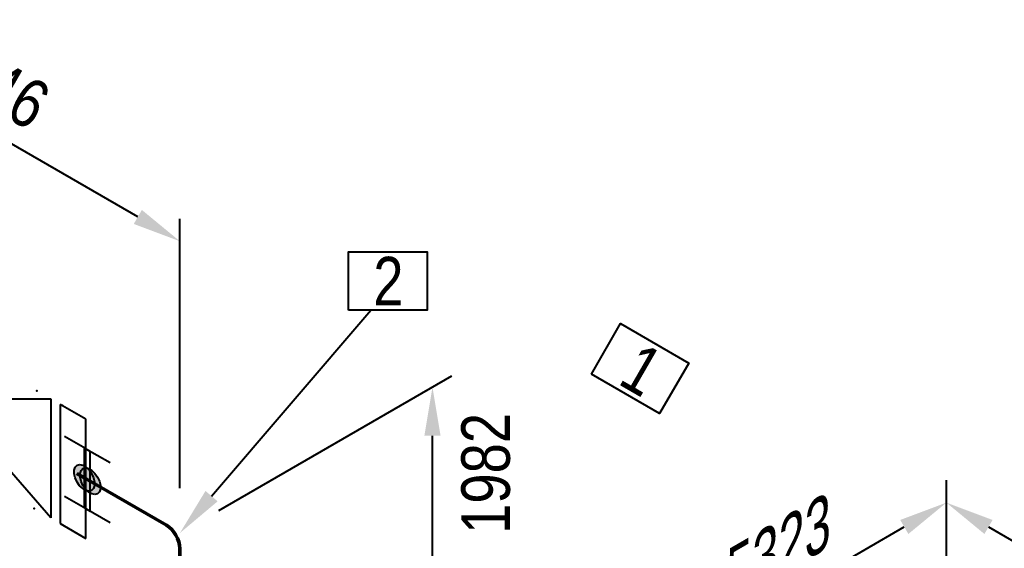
# Model space of a CAD drawing. Header units: millimetres. Extents: x 0 to 594, y 0 to 420.
# Drawn here: x 89.1 to 139.7, y 264.8 to 291.9 of the extents above; entities that cross this region are included whole.
import ezdxf
from ezdxf import colors
from ezdxf.entities.mleader import LeaderData, LeaderLine
from ezdxf.enums import TextEntityAlignment as Align
from ezdxf.math import Vec2, Vec3

# ---------------------------------------------------------------- set-up
doc = ezdxf.new("R2010")
doc.units = ezdxf.units.MM
doc.header["$LTSCALE"] = 0.25
for name, color, linetype in [('밸브', 4, 'Continuous'), ('용접', 1, 'Continuous'), ('주석', 7, 'Continuous'), ('치수', 1, 'Continuous')]:
    doc.layers.add(name, color=color, linetype=linetype)
doc.layers.add('파이프 작은 보어', color=30, linetype='Continuous', lineweight=50)
doc.styles.add('AdskIsoAnnotation', font='arial.ttf', dxfattribs={"width": 0.8, "height": 1})
doc.styles.add('AdskIsoMetric', font='arial.ttf', dxfattribs={"width": 0.8, "height": 2.5})
doc.styles.add('AdskIsoMetric-30', font='arial.ttf', dxfattribs={"width": 0.8, "height": 2.5})
doc.styles.add('AdskIsoMetric30', font='arial.ttf', dxfattribs={"width": 0.8, "oblique": 30, "height": 2.5})
doc.styles.get("Standard").update_dxf_attribs({"font": 'arial.ttf'})
doc.dimstyles.new('AdskIsoMetric', dxfattribs={"dimtxt": 2.5, "dimasz": 2.5, "dimexe": 1, "dimexo": 2, "dimgap": 0.8, "dimtad": 1, "dimdec": 0, "dimrnd": 1, "dimzin": 0, "dimdsep": 46, "dimtxsty": 'AdskIsoMetric', "dimcen": 0, "dimclrt": 7, "dimadec": 0, "dimazin": 0, "dimtfac": 1, "dimtdec": 0, "dimtmove": 1, "dimatfit": 3, "dimfxl": 0, "dimfrac": 2, "dimtolj": 1, "dimtzin": 0, "dimarcsym": 0})

# ---------------------------------------------------------------- blocks, each defined once
blk = doc.blocks.new('플랜지-1-IsoRight')
at = {"color": 0, "linetype": 'ByBlock', "lineweight": -2}
blk.add_wipeout([(0.0442, 0.1786), (-0.0442, 0.2296), (-0.0442, -0.1786), (0.0442, -0.2296)], dxfattribs=at)
at = {"color": 0, "linetype": 'ByBlock', "lineweight": -2, "extrusion": (0.707107, 0.408248, -0.57735)}
for p, q in [((0.0442, 0.1786), (-0.0442, 0.2296)), ((-0.0442, 0.2296), (-0.0442, -0.1786)), ((0.0442, -0.2296), (0.0442, 0.1786)), ((-0.0442, -0.1786), (0.0442, -0.2296))]:
    blk.add_line(p, q, dxfattribs=at)
at = {"color": 0, "linetype": 'ByBlock', "lineweight": -2}
blk.add_wipeout([(0.0442, 0.1786), (-0.0442, 0.2296), (-0.0442, -0.1786), (0.0442, -0.2296)], dxfattribs=at)
at = {"color": 0, "linetype": 'ByBlock', "lineweight": -2, "extrusion": (0.707107, 0.408248, -0.57735)}
for p, q in [((0.0442, 0.1786), (-0.0442, 0.2296)), ((-0.0442, 0.2296), (-0.0442, -0.1786)), ((0.0442, -0.2296), (0.0442, 0.1786)), ((-0.0442, -0.1786), (0.0442, -0.2296))]:
    blk.add_line(p, q, dxfattribs=at)
blk = doc.blocks.new('개스킷-1-IsoRight')
at = {"color": 0, "linetype": 'ByBlock', "lineweight": -2, "extrusion": (1, 0, 0)}
for p in [(-0.0442, 0.2296), (0.0442, 0.1786), (-0.0529, -0.1736), (0.0442, -0.2296)]:
    blk.add_point(p, dxfattribs=at)
blk = doc.blocks.new('볼 밸브-1-IsoRight')
at = {"color": 0, "linetype": 'ByBlock', "lineweight": -2, "extrusion": (0.707107, 0.408248, -0.57735)}
for p, q in [((-0.1006, 0.1164), (-0.3536, 0.4082)), ((-0.3536, 0.4082), (-0.3536, 0)), ((0.1006, 0.0001), (0.3536, 0)), ((-0.3536, 0), (-0.1006, -0.0001)), ((0.3536, 0), (0.3536, -0.4082)), ((0.1125, -0.065), (0.1125, -0.065)), ((0.3536, -0.4082), (0.1007, -0.1162))]:
    blk.add_line(p, q, dxfattribs=at)
at = {"linetype": 'ByBlock', "extrusion": (-1.92296e-16, -1.11022e-16, -1)}
for start_param, end_param in [(-0.785398, 2.356194), (2.356194, 5.497787)]:
    blk.add_ellipse((0, 0), major_axis=(-0.0796, 0.1378), ratio=0.57735, start_param=start_param, end_param=end_param, dxfattribs=at)
blk = doc.blocks.new('*D67')
at = {"layer": 'Defpoints', "color": 0}
for p in [(79.591, 290.789), (79.591, 278.851), (97.333, 265.546)]:
    blk.add_point(p, dxfattribs=at)
at = {"layer": '치수', "color": 0, "lineweight": -2}
for p, q in [((79.591, 281.16), (79.591, 291.944)), ((95.168, 281.796), (81.756, 289.539)), ((97.333, 267.855), (97.333, 281.701))]:
    blk.add_line(p, q, dxfattribs=at)
at = {"layer": '치수', "color": 0}
for points in [[(81.965, 289.9), (81.548, 289.178), (79.591, 290.789)], [(95.376, 282.157), (94.96, 281.435), (97.333, 280.546)]]:
    blk.add_solid(points, dxfattribs=at)
at = {"layer": '치수', "color": 7, "insert": (88.218, 288.427), "char_height": 2.5, "attachment_point": 5, "rotation": 330, "style": 'AdskIsoMetric-30'}
blk.add_mtext('\\A1;846', dxfattribs=at)
blk = doc.blocks.new('*D68')
at = {"layer": 'Defpoints', "color": 0}
for p in [(110.324, 273.046), (97.333, 265.546), (97.333, 253.504)]:
    blk.add_point(p, dxfattribs=at)
at = {"layer": '치수', "color": 0, "lineweight": -2}
for p, q in [((99.333, 266.701), (111.324, 273.623)), ((110.324, 263.504), (110.324, 270.546)), ((99.333, 254.659), (111.324, 261.581))]:
    blk.add_line(p, q, dxfattribs=at)
at = {"layer": '치수', "color": 0}
for points in [[(109.907, 270.546), (110.74, 270.546), (110.324, 273.046)], [(109.907, 263.504), (110.74, 263.504), (110.324, 261.004)]]:
    blk.add_solid(points, dxfattribs=at)
at = {"layer": '치수', "color": 7, "insert": (113.073, 268.612), "char_height": 2.5, "attachment_point": 5, "rotation": 90, "style": 'AdskIsoMetric-30'}
blk.add_mtext('\\A1;1982', dxfattribs=at)
blk = doc.blocks.new('*D77')
at = {"layer": 'Defpoints', "color": 0}
for p in [(151.45, 258.625), (136.755, 252.109), (151.45, 243.625)]:
    blk.add_point(p, dxfattribs=at)
at = {"layer": '치수', "color": 0, "lineweight": -2}
for p, q in [((136.755, 254.419), (136.755, 268.264)), ((138.92, 265.859), (149.285, 259.875)), ((151.45, 245.935), (151.45, 259.78))]:
    blk.add_line(p, q, dxfattribs=at)
at = {"layer": '치수', "color": 0}
for points in [[(139.129, 266.22), (138.712, 265.498), (136.755, 267.109)], [(149.493, 260.236), (149.077, 259.514), (151.45, 258.625)]]:
    blk.add_solid(points, dxfattribs=at)
at = {"layer": '치수', "color": 7, "insert": (144.103, 265.484), "char_height": 2.5, "attachment_point": 5, "rotation": 330, "style": 'AdskIsoMetric-30'}
blk.add_mtext('\\A1;1455', dxfattribs=at)
blk = doc.blocks.new('*D79')
at = {"layer": 'Defpoints', "color": 0}
for p in [(136.755, 267.109), (136.755, 252.109), (118.252, 241.426)]:
    blk.add_point(p, dxfattribs=at)
at = {"layer": '치수', "color": 0, "lineweight": -2}
for p, q in [((136.755, 254.419), (136.755, 268.264)), ((120.417, 257.676), (134.59, 265.859)), ((118.252, 243.736), (118.252, 257.581))]:
    blk.add_line(p, q, dxfattribs=at)
at = {"layer": '치수', "color": 0}
for points in [[(134.382, 266.22), (134.799, 265.498), (136.755, 267.109)], [(120.209, 258.037), (120.626, 257.315), (118.252, 256.426)]]:
    blk.add_solid(points, dxfattribs=at)
at = {"layer": '치수', "color": 7, "insert": (127.504, 264.385), "char_height": 2.5, "attachment_point": 5, "rotation": 30, "style": 'AdskIsoMetric30'}
blk.add_mtext('\\A1;5323', dxfattribs=at)
blk = doc.blocks.new('엘보우-3-Iso2DSkew0')
at = {"color": 0, "linetype": 'ByBlock', "lineweight": -2, "extrusion": (-0.707107, -0.408248, 0.57735)}
for p, q in [((-0.691, 0.399), (-5.303, 3.062)), ((0, -6.124), (0, -0.798))]:
    blk.add_line(p, q, dxfattribs=at)
at = {"linetype": 'ByBlock'}
blk.add_ellipse((-0.691, -0.399), major_axis=(-0.489, 0.846), ratio=0.57735, start_param=-2.356194, end_param=-0.785398, dxfattribs=at)
blk = doc.blocks.new('SocketWeld-1-IsoRight')
blk.add_hatch(color=256).paths.add_polyline_path([(0.0055, 0.0371), (0.0057, 0.0369), (0.006, 0.0367), (0.0062, 0.0365), (0.0064, 0.0363), (0.0066, 0.0361), (0.0068, 0.0359), (0.007, 0.0357), (0.0072, 0.0355), (0.0075, 0.0353), (0.0077, 0.0351), (0.0079, 0.0349), (0.0081, 0.0347), (0.0083, 0.0345), (0.0085, 0.0343), (0.0088, 0.0341), (0.009, 0.0339), (0.0092, 0.0337), (0.0094, 0.0334), (0.0096, 0.0332), (0.0098, 0.033), (0.01, 0.0328), (0.0103, 0.0326), (0.0105, 0.0324), (0.0107, 0.0322), (0.0109, 0.032), (0.0111, 0.0318), (0.0113, 0.0316), (0.0115, 0.0314), (0.0118, 0.0312), (0.012, 0.031), (0.0122, 0.0308), (0.0124, 0.0306), (0.0126, 0.0304), (0.0128, 0.0302), (0.013, 0.03), (0.0133, 0.0298), (0.0135, 0.0296), (0.0137, 0.0294), (0.0139, 0.0292), (0.0141, 0.0289), (0.0143, 0.0287), (0.0145, 0.0285), (0.0148, 0.0283), (0.015, 0.0281), (0.0152, 0.0279), (0.0154, 0.0277), (0.0156, 0.0275), (0.0158, 0.0273), (0.0161, 0.0271), (0.0161, 0.0271), (0.0162, 0.0268), (0.0164, 0.0266), (0.0166, 0.0263), (0.0168, 0.0261), (0.017, 0.0258), (0.0171, 0.0256), (0.0173, 0.0253), (0.0175, 0.025), (0.0177, 0.0248), (0.0179, 0.0245), (0.0181, 0.0243), (0.0182, 0.024), (0.0184, 0.0237), (0.0186, 0.0235), (0.0188, 0.0232), (0.019, 0.023), (0.0192, 0.0227), (0.0193, 0.0225), (0.0195, 0.0222), (0.0197, 0.0219), (0.0199, 0.0217), (0.0201, 0.0214), (0.0203, 0.0212), (0.0204, 0.0209), (0.0206, 0.0206), (0.0208, 0.0204), (0.021, 0.0201), (0.0212, 0.0199), (0.0213, 0.0196), (0.0215, 0.0193), (0.0217, 0.0191), (0.0219, 0.0188), (0.0221, 0.0186), (0.0223, 0.0183), (0.0224, 0.0181), (0.0226, 0.0178), (0.0228, 0.0175), (0.023, 0.0173), (0.0232, 0.017), (0.0234, 0.0168), (0.0235, 0.0165), (0.0237, 0.0162), (0.0239, 0.016), (0.0241, 0.0157), (0.0243, 0.0155), (0.0245, 0.0152), (0.0246, 0.015), (0.0248, 0.0147), (0.025, 0.0144), (0.025, 0.0144), (0.0251, 0.0141), (0.0253, 0.0139), (0.0254, 0.0136), (0.0255, 0.0133), (0.0257, 0.013), (0.0258, 0.0127), (0.0259, 0.0124), (0.0261, 0.0121), (0.0262, 0.0118), (0.0263, 0.0116), (0.0265, 0.0113), (0.0266, 0.011), (0.0267, 0.0107), (0.0269, 0.0104), (0.027, 0.0101), (0.0271, 0.0098), (0.0273, 0.0095), (0.0274, 0.0093), (0.0275, 0.009), (0.0277, 0.0087), (0.0278, 0.0084), (0.0279, 0.0081), (0.0281, 0.0078), (0.0282, 0.0075), (0.0283, 0.0072), (0.0284, 0.007), (0.0286, 0.0067), (0.0287, 0.0064), (0.0288, 0.0061), (0.029, 0.0058), (0.0291, 0.0055), (0.0292, 0.0052), (0.0294, 0.0049), (0.0295, 0.0047), (0.0296, 0.0044), (0.0298, 0.0041), (0.0299, 0.0038), (0.03, 0.0035), (0.0302, 0.0032), (0.0303, 0.0029), (0.0304, 0.0026), (0.0306, 0.0024), (0.0307, 0.0021), (0.0308, 0.0018), (0.031, 0.0015), (0.0311, 0.0012), (0.0312, 0.0009), (0.0314, 0.0006), (0.0315, 0.0003), (0.0315, 0.0003), (0.0316, 0.0001), (0.0316, -0.0002), (0.0317, -0.0005), (0.0318, -0.0008), (0.0319, -0.0011), (0.0319, -0.0014), (0.032, -0.0017), (0.0321, -0.002), (0.0321, -0.0022), (0.0322, -0.0025), (0.0323, -0.0028), (0.0323, -0.0031), (0.0324, -0.0034), (0.0325, -0.0037), (0.0325, -0.004), (0.0326, -0.0043), (0.0327, -0.0046), (0.0328, -0.0048), (0.0328, -0.0051), (0.0329, -0.0054), (0.033, -0.0057), (0.033, -0.006), (0.0331, -0.0063), (0.0332, -0.0066), (0.0332, -0.0069), (0.0333, -0.0071), (0.0334, -0.0074), (0.0335, -0.0077), (0.0335, -0.008), (0.0336, -0.0083), (0.0337, -0.0086), (0.0337, -0.0089), (0.0338, -0.0092), (0.0339, -0.0095), (0.0339, -0.0097), (0.034, -0.01), (0.0341, -0.0103), (0.0342, -0.0106), (0.0342, -0.0109), (0.0343, -0.0112), (0.0344, -0.0115), (0.0344, -0.0118), (0.0345, -0.012), (0.0346, -0.0123), (0.0346, -0.0126), (0.0347, -0.0129), (0.0348, -0.0132), (0.0349, -0.0135), (0.0349, -0.0138), (0.0349, -0.0138), (0.0349, -0.014), (0.0349, -0.0143), (0.0349, -0.0146), (0.0349, -0.0148), (0.0349, -0.0151), (0.0349, -0.0153), (0.0349, -0.0156), (0.0349, -0.0159), (0.0349, -0.0161), (0.0349, -0.0164), (0.0349, -0.0166), (0.0349, -0.0169), (0.0349, -0.0172), (0.0349, -0.0174), (0.0349, -0.0177), (0.0349, -0.0179), (0.0349, -0.0182), (0.0349, -0.0185), (0.0349, -0.0187), (0.0349, -0.019), (0.0349, -0.0192), (0.0349, -0.0195), (0.0349, -0.0198), (0.0349, -0.02), (0.0349, -0.0203), (0.0349, -0.0206), (0.0349, -0.0208), (0.0349, -0.0211), (0.0349, -0.0213), (0.0349, -0.0216), (0.0349, -0.0219), (0.0349, -0.0221), (0.0349, -0.0224), (0.0349, -0.0226), (0.0349, -0.0229), (0.0349, -0.0232), (0.0349, -0.0234), (0.0349, -0.0237), (0.0349, -0.0239), (0.0349, -0.0242), (0.0349, -0.0245), (0.0349, -0.0247), (0.0349, -0.025), (0.0349, -0.0252), (0.0349, -0.0255), (0.0349, -0.0258), (0.0349, -0.026), (0.0349, -0.0263), (0.0349, -0.0265), (0.0349, -0.0265), (0.0349, -0.0268), (0.0348, -0.027), (0.0347, -0.0272), (0.0346, -0.0274), (0.0346, -0.0276), (0.0345, -0.0278), (0.0344, -0.028), (0.0344, -0.0282), (0.0343, -0.0284), (0.0342, -0.0286), (0.0342, -0.0288), (0.0341, -0.029), (0.034, -0.0292), (0.0339, -0.0295), (0.0339, -0.0297), (0.0338, -0.0299), (0.0337, -0.0301), (0.0337, -0.0303), (0.0336, -0.0305), (0.0335, -0.0307), (0.0335, -0.0309), (0.0334, -0.0311), (0.0333, -0.0313), (0.0332, -0.0315), (0.0332, -0.0317), (0.0331, -0.0319), (0.033, -0.0322), (0.033, -0.0324), (0.0329, -0.0326), (0.0328, -0.0328), (0.0328, -0.033), (0.0327, -0.0332), (0.0326, -0.0334), (0.0325, -0.0336), (0.0325, -0.0338), (0.0324, -0.034), (0.0323, -0.0342), (0.0323, -0.0344), (0.0322, -0.0346), (0.0321, -0.0349), (0.0321, -0.0351), (0.032, -0.0353), (0.0319, -0.0355), (0.0319, -0.0357), (0.0318, -0.0359), (0.0317, -0.0361), (0.0316, -0.0363), (0.0316, -0.0365), (0.0315, -0.0367), (0.0315, -0.0367), (0.0314, -0.0369), (0.0312, -0.037), (0.0311, -0.0371), (0.031, -0.0373), (0.0308, -0.0374), (0.0307, -0.0375), (0.0306, -0.0377), (0.0304, -0.0378), (0.0303, -0.0379), (0.0302, -0.0381), (0.03, -0.0382), (0.0299, -0.0383), (0.0298, -0.0385), (0.0296, -0.0386), (0.0295, -0.0387), (0.0294, -0.0389), (0.0292, -0.039), (0.0291, -0.0391), (0.029, -0.0393), (0.0288, -0.0394), (0.0287, -0.0395), (0.0286, -0.0397), (0.0284, -0.0398), (0.0283, -0.0399), (0.0282, -0.0401), (0.0281, -0.0402), (0.0279, -0.0403), (0.0278, -0.0405), (0.0277, -0.0406), (0.0275, -0.0408), (0.0274, -0.0409), (0.0273, -0.041), (0.0271, -0.0412), (0.027, -0.0413), (0.0269, -0.0414), (0.0267, -0.0416), (0.0266, -0.0417), (0.0265, -0.0418), (0.0263, -0.042), (0.0262, -0.0421), (0.0261, -0.0422), (0.0259, -0.0424), (0.0258, -0.0425), (0.0257, -0.0426), (0.0255, -0.0428), (0.0254, -0.0429), (0.0253, -0.043), (0.0251, -0.0432), (0.025, -0.0433), (0.025, -0.0433), (0.0248, -0.0433), (0.0246, -0.0434), (0.0245, -0.0434), (0.0243, -0.0435), (0.0241, -0.0435), (0.0239, -0.0436), (0.0237, -0.0436), (0.0235, -0.0437), (0.0234, -0.0437), (0.0232, -0.0438), (0.023, -0.0438), (0.0228, -0.0439), (0.0226, -0.0439), (0.0224, -0.044), (0.0223, -0.044), (0.0221, -0.0441), (0.0219, -0.0441), (0.0217, -0.0442), (0.0215, -0.0442), (0.0213, -0.0443), (0.0212, -0.0443), (0.021, -0.0444), (0.0208, -0.0444), (0.0206, -0.0444), (0.0204, -0.0445), (0.0203, -0.0445), (0.0201, -0.0446), (0.0199, -0.0446), (0.0197, -0.0447), (0.0195, -0.0447), (0.0193, -0.0448), (0.0192, -0.0448), (0.019, -0.0449), (0.0188, -0.0449), (0.0186, -0.045), (0.0184, -0.045), (0.0182, -0.0451), (0.0181, -0.0451), (0.0179, -0.0452), (0.0177, -0.0452), (0.0175, -0.0453), (0.0173, -0.0453), (0.0171, -0.0454), (0.017, -0.0454), (0.0168, -0.0455), (0.0166, -0.0455), (0.0164, -0.0455), (0.0162, -0.0456), (0.0161, -0.0456), (0.0161, -0.0456), (0.0158, -0.0456), (0.0156, -0.0456), (0.0154, -0.0455), (0.0152, -0.0455), (0.015, -0.0454), (0.0148, -0.0454), (0.0145, -0.0453), (0.0143, -0.0453), (0.0141, -0.0453), (0.0139, -0.0452), (0.0137, -0.0452), (0.0135, -0.0451), (0.0133, -0.0451), (0.013, -0.045), (0.0128, -0.045), (0.0126, -0.0449), (0.0124, -0.0449), (0.0122, -0.0449), (0.012, -0.0448), (0.0118, -0.0448), (0.0115, -0.0447), (0.0113, -0.0447), (0.0111, -0.0446), (0.0109, -0.0446), (0.0107, -0.0446), (0.0105, -0.0445), (0.0103, -0.0445), (0.01, -0.0444), (0.0098, -0.0444), (0.0096, -0.0443), (0.0094, -0.0443), (0.0092, -0.0443), (0.009, -0.0442), (0.0088, -0.0442), (0.0085, -0.0441), (0.0083, -0.0441), (0.0081, -0.044), (0.0079, -0.044), (0.0077, -0.0439), (0.0075, -0.0439), (0.0072, -0.0439), (0.007, -0.0438), (0.0068, -0.0438), (0.0066, -0.0437), (0.0064, -0.0437), (0.0062, -0.0436), (0.006, -0.0436), (0.0057, -0.0436), (0.0055, -0.0435), (0.0055, -0.0435), (0.0053, -0.0434), (0.0051, -0.0433), (0.0049, -0.0431), (0.0046, -0.043), (0.0044, -0.0429), (0.0042, -0.0427), (0.004, -0.0426), (0.0037, -0.0425), (0.0035, -0.0423), (0.0033, -0.0422), (0.003, -0.0421), (0.0028, -0.042), (0.0026, -0.0418), (0.0024, -0.0417), (0.0021, -0.0416), (0.0019, -0.0414), (0.0017, -0.0413), (0.0015, -0.0412), (0.0012, -0.041), (0.001, -0.0409), (0.0008, -0.0408), (0.0006, -0.0406), (0.0003, -0.0405), (0.0001, -0.0404), (-0.0001, -0.0403), (-0.0003, -0.0401), (-0.0006, -0.04), (-0.0008, -0.0399), (-0.001, -0.0397), (-0.0012, -0.0396), (-0.0015, -0.0395), (-0.0017, -0.0393), (-0.0019, -0.0392), (-0.0021, -0.0391), (-0.0024, -0.039), (-0.0026, -0.0388), (-0.0028, -0.0387), (-0.003, -0.0386), (-0.0033, -0.0384), (-0.0035, -0.0383), (-0.0037, -0.0382), (-0.004, -0.038), (-0.0042, -0.0379), (-0.0044, -0.0378), (-0.0046, -0.0377), (-0.0049, -0.0375), (-0.0051, -0.0374), (-0.0053, -0.0373), (-0.0055, -0.0371), (-0.0055, -0.0371), (-0.0057, -0.0369), (-0.006, -0.0367), (-0.0062, -0.0365), (-0.0064, -0.0363), (-0.0066, -0.0361), (-0.0068, -0.0359), (-0.007, -0.0357), (-0.0072, -0.0355), (-0.0075, -0.0353), (-0.0077, -0.0351), (-0.0079, -0.0349), (-0.0081, -0.0347), (-0.0083, -0.0345), (-0.0085, -0.0343), (-0.0088, -0.0341), (-0.009, -0.0339), (-0.0092, -0.0337), (-0.0094, -0.0334), (-0.0096, -0.0332), (-0.0098, -0.033), (-0.01, -0.0328), (-0.0103, -0.0326), (-0.0105, -0.0324), (-0.0107, -0.0322), (-0.0109, -0.032), (-0.0111, -0.0318), (-0.0113, -0.0316), (-0.0115, -0.0314), (-0.0118, -0.0312), (-0.012, -0.031), (-0.0122, -0.0308), (-0.0124, -0.0306), (-0.0126, -0.0304), (-0.0128, -0.0302), (-0.013, -0.03), (-0.0133, -0.0298), (-0.0135, -0.0296), (-0.0137, -0.0294), (-0.0139, -0.0292), (-0.0141, -0.0289), (-0.0143, -0.0287), (-0.0145, -0.0285), (-0.0148, -0.0283), (-0.015, -0.0281), (-0.0152, -0.0279), (-0.0154, -0.0277), (-0.0156, -0.0275), (-0.0158, -0.0273), (-0.0161, -0.0271), (-0.0161, -0.0271), (-0.0162, -0.0268), (-0.0164, -0.0266), (-0.0166, -0.0263), (-0.0168, -0.0261), (-0.017, -0.0258), (-0.0171, -0.0256), (-0.0173, -0.0253), (-0.0175, -0.025), (-0.0177, -0.0248), (-0.0179, -0.0245), (-0.0181, -0.0243), (-0.0182, -0.024), (-0.0184, -0.0237), (-0.0186, -0.0235), (-0.0188, -0.0232), (-0.019, -0.023), (-0.0192, -0.0227), (-0.0193, -0.0225), (-0.0195, -0.0222), (-0.0197, -0.0219), (-0.0199, -0.0217), (-0.0201, -0.0214), (-0.0203, -0.0212), (-0.0204, -0.0209), (-0.0206, -0.0206), (-0.0208, -0.0204), (-0.021, -0.0201), (-0.0212, -0.0199), (-0.0213, -0.0196), (-0.0215, -0.0193), (-0.0217, -0.0191), (-0.0219, -0.0188), (-0.0221, -0.0186), (-0.0223, -0.0183), (-0.0224, -0.0181), (-0.0226, -0.0178), (-0.0228, -0.0175), (-0.023, -0.0173), (-0.0232, -0.017), (-0.0234, -0.0168), (-0.0235, -0.0165), (-0.0237, -0.0162), (-0.0239, -0.016), (-0.0241, -0.0157), (-0.0243, -0.0155), (-0.0245, -0.0152), (-0.0246, -0.015), (-0.0248, -0.0147), (-0.025, -0.0144), (-0.025, -0.0144), (-0.0251, -0.0141), (-0.0253, -0.0139), (-0.0254, -0.0136), (-0.0255, -0.0133), (-0.0257, -0.013), (-0.0258, -0.0127), (-0.0259, -0.0124), (-0.0261, -0.0121), (-0.0262, -0.0118), (-0.0263, -0.0116), (-0.0265, -0.0113), (-0.0266, -0.011), (-0.0267, -0.0107), (-0.0269, -0.0104), (-0.027, -0.0101), (-0.0271, -0.0098), (-0.0273, -0.0095), (-0.0274, -0.0093), (-0.0275, -0.009), (-0.0277, -0.0087), (-0.0278, -0.0084), (-0.0279, -0.0081), (-0.0281, -0.0078), (-0.0282, -0.0075), (-0.0283, -0.0072), (-0.0284, -0.007), (-0.0286, -0.0067), (-0.0287, -0.0064), (-0.0288, -0.0061), (-0.029, -0.0058), (-0.0291, -0.0055), (-0.0292, -0.0052), (-0.0294, -0.0049), (-0.0295, -0.0047), (-0.0296, -0.0044), (-0.0298, -0.0041), (-0.0299, -0.0038), (-0.03, -0.0035), (-0.0302, -0.0032), (-0.0303, -0.0029), (-0.0304, -0.0026), (-0.0306, -0.0024), (-0.0307, -0.0021), (-0.0308, -0.0018), (-0.031, -0.0015), (-0.0311, -0.0012), (-0.0312, -0.0009), (-0.0314, -0.0006), (-0.0315, -0.0003), (-0.0315, -0.0003), (-0.0316, -0.0001), (-0.0316, 0.0002), (-0.0317, 0.0005), (-0.0318, 0.0008), (-0.0319, 0.0011), (-0.0319, 0.0014), (-0.032, 0.0017), (-0.0321, 0.002), (-0.0321, 0.0022), (-0.0322, 0.0025), (-0.0323, 0.0028), (-0.0323, 0.0031), (-0.0324, 0.0034), (-0.0325, 0.0037), (-0.0325, 0.004), (-0.0326, 0.0043), (-0.0327, 0.0046), (-0.0328, 0.0048), (-0.0328, 0.0051), (-0.0329, 0.0054), (-0.033, 0.0057), (-0.033, 0.006), (-0.0331, 0.0063), (-0.0332, 0.0066), (-0.0332, 0.0069), (-0.0333, 0.0071), (-0.0334, 0.0074), (-0.0335, 0.0077), (-0.0335, 0.008), (-0.0336, 0.0083), (-0.0337, 0.0086), (-0.0337, 0.0089), (-0.0338, 0.0092), (-0.0339, 0.0095), (-0.0339, 0.0097), (-0.034, 0.01), (-0.0341, 0.0103), (-0.0342, 0.0106), (-0.0342, 0.0109), (-0.0343, 0.0112), (-0.0344, 0.0115), (-0.0344, 0.0118), (-0.0345, 0.012), (-0.0346, 0.0123), (-0.0346, 0.0126), (-0.0347, 0.0129), (-0.0348, 0.0132), (-0.0349, 0.0135), (-0.0349, 0.0138), (-0.0349, 0.0138), (-0.0349, 0.014), (-0.0349, 0.0143), (-0.0349, 0.0146), (-0.0349, 0.0148), (-0.0349, 0.0151), (-0.0349, 0.0153), (-0.0349, 0.0156), (-0.0349, 0.0159), (-0.0349, 0.0161), (-0.0349, 0.0164), (-0.0349, 0.0166), (-0.0349, 0.0169), (-0.0349, 0.0172), (-0.0349, 0.0174), (-0.0349, 0.0177), (-0.0349, 0.0179), (-0.0349, 0.0182), (-0.0349, 0.0185), (-0.0349, 0.0187), (-0.0349, 0.019), (-0.0349, 0.0192), (-0.0349, 0.0195), (-0.0349, 0.0198), (-0.0349, 0.02), (-0.0349, 0.0203), (-0.0349, 0.0206), (-0.0349, 0.0208), (-0.0349, 0.0211), (-0.0349, 0.0213), (-0.0349, 0.0216), (-0.0349, 0.0219), (-0.0349, 0.0221), (-0.0349, 0.0224), (-0.0349, 0.0226), (-0.0349, 0.0229), (-0.0349, 0.0232), (-0.0349, 0.0234), (-0.0349, 0.0237), (-0.0349, 0.0239), (-0.0349, 0.0242), (-0.0349, 0.0245), (-0.0349, 0.0247), (-0.0349, 0.025), (-0.0349, 0.0252), (-0.0349, 0.0255), (-0.0349, 0.0258), (-0.0349, 0.026), (-0.0349, 0.0263), (-0.0349, 0.0265), (-0.0349, 0.0265), (-0.0349, 0.0268), (-0.0348, 0.027), (-0.0347, 0.0272), (-0.0346, 0.0274), (-0.0346, 0.0276), (-0.0345, 0.0278), (-0.0344, 0.028), (-0.0344, 0.0282), (-0.0343, 0.0284), (-0.0342, 0.0286), (-0.0342, 0.0288), (-0.0341, 0.029), (-0.034, 0.0292), (-0.0339, 0.0295), (-0.0339, 0.0297), (-0.0338, 0.0299), (-0.0337, 0.0301), (-0.0337, 0.0303), (-0.0336, 0.0305), (-0.0335, 0.0307), (-0.0335, 0.0309), (-0.0334, 0.0311), (-0.0333, 0.0313), (-0.0332, 0.0315), (-0.0332, 0.0317), (-0.0331, 0.0319), (-0.033, 0.0322), (-0.033, 0.0324), (-0.0329, 0.0326), (-0.0328, 0.0328), (-0.0328, 0.033), (-0.0327, 0.0332), (-0.0326, 0.0334), (-0.0325, 0.0336), (-0.0325, 0.0338), (-0.0324, 0.034), (-0.0323, 0.0342), (-0.0323, 0.0344), (-0.0322, 0.0346), (-0.0321, 0.0349), (-0.0321, 0.0351), (-0.032, 0.0353), (-0.0319, 0.0355), (-0.0319, 0.0357), (-0.0318, 0.0359), (-0.0317, 0.0361), (-0.0316, 0.0363), (-0.0316, 0.0365), (-0.0315, 0.0367), (-0.0315, 0.0367), (-0.0314, 0.0369), (-0.0312, 0.037), (-0.0311, 0.0371), (-0.031, 0.0373), (-0.0308, 0.0374), (-0.0307, 0.0375), (-0.0306, 0.0377), (-0.0304, 0.0378), (-0.0303, 0.0379), (-0.0302, 0.0381), (-0.03, 0.0382), (-0.0299, 0.0383), (-0.0298, 0.0385), (-0.0296, 0.0386), (-0.0295, 0.0387), (-0.0294, 0.0389), (-0.0292, 0.039), (-0.0291, 0.0391), (-0.029, 0.0393), (-0.0288, 0.0394), (-0.0287, 0.0395), (-0.0286, 0.0397), (-0.0284, 0.0398), (-0.0283, 0.0399), (-0.0282, 0.0401), (-0.0281, 0.0402), (-0.0279, 0.0403), (-0.0278, 0.0405), (-0.0277, 0.0406), (-0.0275, 0.0408), (-0.0274, 0.0409), (-0.0273, 0.041), (-0.0271, 0.0412), (-0.027, 0.0413), (-0.0269, 0.0414), (-0.0267, 0.0416), (-0.0266, 0.0417), (-0.0265, 0.0418), (-0.0263, 0.042), (-0.0262, 0.0421), (-0.0261, 0.0422), (-0.0259, 0.0424), (-0.0258, 0.0425), (-0.0257, 0.0426), (-0.0255, 0.0428), (-0.0254, 0.0429), (-0.0253, 0.043), (-0.0251, 0.0432), (-0.025, 0.0433), (-0.025, 0.0433), (-0.0248, 0.0433), (-0.0246, 0.0434), (-0.0245, 0.0434), (-0.0243, 0.0435), (-0.0241, 0.0435), (-0.0239, 0.0436), (-0.0237, 0.0436), (-0.0235, 0.0437), (-0.0234, 0.0437), (-0.0232, 0.0438), (-0.023, 0.0438), (-0.0228, 0.0439), (-0.0226, 0.0439), (-0.0224, 0.044), (-0.0223, 0.044), (-0.0221, 0.0441), (-0.0219, 0.0441), (-0.0217, 0.0442), (-0.0215, 0.0442), (-0.0213, 0.0443), (-0.0212, 0.0443), (-0.021, 0.0444), (-0.0208, 0.0444), (-0.0206, 0.0444), (-0.0204, 0.0445), (-0.0203, 0.0445), (-0.0201, 0.0446), (-0.0199, 0.0446), (-0.0197, 0.0447), (-0.0195, 0.0447), (-0.0193, 0.0448), (-0.0192, 0.0448), (-0.019, 0.0449), (-0.0188, 0.0449), (-0.0186, 0.045), (-0.0184, 0.045), (-0.0182, 0.0451), (-0.0181, 0.0451), (-0.0179, 0.0452), (-0.0177, 0.0452), (-0.0175, 0.0453), (-0.0173, 0.0453), (-0.0171, 0.0454), (-0.017, 0.0454), (-0.0168, 0.0455), (-0.0166, 0.0455), (-0.0164, 0.0455), (-0.0162, 0.0456), (-0.0161, 0.0456), (-0.0161, 0.0456), (-0.0158, 0.0456), (-0.0156, 0.0456), (-0.0154, 0.0455), (-0.0152, 0.0455), (-0.015, 0.0454), (-0.0148, 0.0454), (-0.0145, 0.0453), (-0.0143, 0.0453), (-0.0141, 0.0453), (-0.0139, 0.0452), (-0.0137, 0.0452), (-0.0135, 0.0451), (-0.0133, 0.0451), (-0.013, 0.045), (-0.0128, 0.045), (-0.0126, 0.0449), (-0.0124, 0.0449), (-0.0122, 0.0449), (-0.012, 0.0448), (-0.0118, 0.0448), (-0.0115, 0.0447), (-0.0113, 0.0447), (-0.0111, 0.0446), (-0.0109, 0.0446), (-0.0107, 0.0446), (-0.0105, 0.0445), (-0.0103, 0.0445), (-0.01, 0.0444), (-0.0098, 0.0444), (-0.0096, 0.0443), (-0.0094, 0.0443), (-0.0092, 0.0443), (-0.009, 0.0442), (-0.0088, 0.0442), (-0.0085, 0.0441), (-0.0083, 0.0441), (-0.0081, 0.044), (-0.0079, 0.044), (-0.0077, 0.0439), (-0.0075, 0.0439), (-0.0072, 0.0439), (-0.007, 0.0438), (-0.0068, 0.0438), (-0.0066, 0.0437), (-0.0064, 0.0437), (-0.0062, 0.0436), (-0.006, 0.0436), (-0.0057, 0.0436), (-0.0055, 0.0435), (-0.0055, 0.0435), (-0.0053, 0.0434), (-0.0051, 0.0433), (-0.0049, 0.0431), (-0.0046, 0.043), (-0.0044, 0.0429), (-0.0042, 0.0427), (-0.004, 0.0426), (-0.0037, 0.0425), (-0.0035, 0.0423), (-0.0033, 0.0422), (-0.003, 0.0421), (-0.0028, 0.042), (-0.0026, 0.0418), (-0.0024, 0.0417), (-0.0021, 0.0416), (-0.0019, 0.0414), (-0.0017, 0.0413), (-0.0015, 0.0412), (-0.0012, 0.041), (-0.001, 0.0409), (-0.0008, 0.0408), (-0.0006, 0.0406), (-0.0003, 0.0405), (-0.0001, 0.0404), (0.0001, 0.0403), (0.0003, 0.0401), (0.0006, 0.04), (0.0008, 0.0399), (0.001, 0.0397), (0.0012, 0.0396), (0.0015, 0.0395), (0.0017, 0.0393), (0.0019, 0.0392), (0.0021, 0.0391), (0.0024, 0.039), (0.0026, 0.0388), (0.0028, 0.0387), (0.003, 0.0386), (0.0033, 0.0384), (0.0035, 0.0383), (0.0037, 0.0382), (0.004, 0.038), (0.0042, 0.0379), (0.0044, 0.0378), (0.0046, 0.0377), (0.0049, 0.0375), (0.0051, 0.0374), (0.0053, 0.0373)], flags=0)
at = {"color": 0, "linetype": 'ByBlock', "lineweight": -2, "extrusion": (0.707107, 0.408248, -0.57735)}
for p, q in [((0, 0.1021), (-0.0884, 0.1531)), ((0, -0.1021), (0, 0.1021)), ((-0.0349, 0.0265), (-0.0315, 0.0367)), ((-0.0315, 0.0367), (-0.025, 0.0433)), ((-0.025, 0.0433), (-0.0161, 0.0456)), ((-0.0161, 0.0456), (-0.0055, 0.0435)), ((-0.0055, 0.0435), (0.0055, 0.0371)), ((0.0055, 0.0371), (0.0161, 0.0271)), ((-0.0349, 0.0138), (-0.0349, 0.0265)), ((-0.0315, -0.0003), (-0.0349, 0.0138)), ((0.0161, 0.0271), (0.025, 0.0144)), ((0.025, 0.0144), (0.0315, 0.0003)), ((0.0315, 0.0003), (0.0349, -0.0138)), ((-0.025, -0.0144), (-0.0315, -0.0003)), ((-0.0161, -0.0271), (-0.025, -0.0144)), ((-0.0055, -0.0371), (-0.0161, -0.0271)), ((0.0349, -0.0265), (0.0315, -0.0367)), ((0.0349, -0.0138), (0.0349, -0.0265)), ((-0.0884, -0.051), (0, -0.1021)), ((0.0055, -0.0435), (-0.0055, -0.0371)), ((0.0161, -0.0456), (0.0055, -0.0435)), ((0.025, -0.0433), (0.0161, -0.0456)), ((0.0315, -0.0367), (0.025, -0.0433))]:
    blk.add_line(p, q, dxfattribs=at)
blk = doc.blocks.new('AnnoRect')
at = {"color": 0, "linetype": 'ByBlock', "lineweight": -2}
blk.add_wipeout([(-0.81, -0.6), (-0.81, 0.6), (0.81, 0.6), (0.81, -0.6)], dxfattribs=at)
blk.add_lwpolyline([(-0.81, -0.6), (-0.81, 0.6), (0.81, 0.6), (0.81, -0.6)], close=True, dxfattribs=at)
at = {"color": 0, "linetype": 'ByBlock', "lineweight": -2, "style": 'AdskIsoAnnotation', "width": 0.8}
blk.add_attdef('XX', text='', height=1, dxfattribs=at).set_placement((0, 0), align=Align.MIDDLE_CENTER)

msp = doc.modelspace()

# ---------------------------------------------------------------- block references
at = {"layer": '밸브', "xscale": 15, "yscale": 15, "zscale": 15}
for name, p, rotation in [('볼 밸브-1-IsoRight', (85.3843, 272.4446), 5.39570669462274e-09), ('플랜지-1-IsoRight', (91.8402, 268.7172), 180.0000000053551)]:
    msp.add_blockref(name, p, dxfattribs=dict(at, rotation=rotation))
at = {"layer": '주석'}
ref = msp.add_blockref('AnnoRect', (121, 274), dxfattribs=dict(at, xscale=2.5, yscale=2.5, zscale=2.5, rotation=330.0000000157285))
ref.add_attrib('XX_001', '1', (119.79, 273.2493), dxfattribs={"layer": '0', "color": 0, "linetype": 'ByBlock', "lineweight": -2, "height": 2.5, "rotation": 330, "style": 'AdskIsoAnnotation', "width": 0.8})

# ---------------------------------------------------------------- dimensions: what is measured, and where the dimension line sits
at = {"layer": '치수'}
for base, p1, p2, angle, text, override, picture, middle in [((110.3236, 273.0459), (97.3332, 253.5039), (97.3332, 265.5459), 90, '1982', {"dimtad": 0, "dimlfac": 164.618856, "dimtxsty": 'AdskIsoMetric-30', "dimse1": 0, "dimse2": 0, "dimsd1": 0, "dimsd2": 0, "dimtmove": 1}, '*D68', (113.0732, 268.6124)), ((151.4501, 258.6252), (136.7554, 252.1092), (151.4501, 243.6252), 330, '1455', {"dimtad": 0, "dimlfac": 85.743369, "dimtxsty": 'AdskIsoMetric-30', "dimse1": 0, "dimse2": 0, "dimsd1": 0, "dimsd2": 0, "dimtmove": 1}, '*D77', (144.1028, 265.4841)), ((136.7554, 267.1092), (118.2522, 241.4263), (136.7554, 252.1092), 30, '5323', {"dimtad": 0, "dimlfac": 249.160762, "dimtxsty": 'AdskIsoMetric30', "dimse1": 0, "dimse2": 0, "dimsd1": 0, "dimsd2": 0, "dimtmove": 1}, '*D79', (127.5038, 264.3847))]:
    dim = msp.add_linear_dim(base=base, p1=p1, p2=p2, angle=angle, text=text, dimstyle='AdskIsoMetric', override=override, dxfattribs=at)
    dim.commit()
    dim.dimension.update_dxf_attribs({"geometry": picture, "text_midpoint": middle, "dimtype": 160})

# ---------------------------------------------------------------- leaders
at = {"layer": '주석'}
ml = msp.add_multileader_mtext('Standard', dxfattribs=at)
ml.set_content('')
ml.set_leader_properties()
ml.build(insert=Vec2(0, 0))
ml.multileader.update_dxf_attribs({"dogleg_length": 0, "arrow_head_size": 2.5})
ctx = ml.context
ctx.base_point, ctx.arrow_head_size = Vec3(107.1538, 277), 2.5
notes = []
notes.append((ctx, [(0, (1, 1, 0), (107.1538, 277), (-1, 0), 0, [(0, [(97.3332, 265.5459)], 0, [])])]))
ctx.mtext, ml.multileader.dxf.content_type = None, 0
for ctx, leaders in notes:
    for number, flags, end, landing, length, lines in leaders:
        leader = LeaderData()
        leader.index, (leader.has_last_leader_line, leader.has_dogleg_vector, leader.attachment_direction) = number, flags
        leader.last_leader_point, leader.dogleg_vector, leader.dogleg_length = Vec3(end), Vec3(landing), length
        for number, points, colour, breaks in lines:
            line = LeaderLine()
            line.index, line.vertices, line.color, line.breaks = number, Vec3.list(points), colors.encode_raw_color(colour), breaks
            leader.lines.append(line)
        ctx.leaders.append(leader)

# ---------------------------------------------------------------- next in the draw order: linework, layer by layer
at = {"layer": '파이프 작은 보어'}
msp.add_lwpolyline([(92.7209, 268.2088), (92.4167, 268.3844)], dxfattribs=at)

# ---------------------------------------------------------------- next in the draw order: block references
at = {"layer": '밸브', "xscale": 15, "yscale": 15, "zscale": 15, "rotation": 5.540485543700692e-09}
msp.add_blockref('개스킷-1-IsoRight', (90.6301, 269.4159), dxfattribs=at)
at = {"layer": '용접', "xscale": 15, "yscale": 15, "zscale": 15}
for p, rotation in [((92.7209, 268.2088), 5.398332560571165e-09), ((92.4167, 268.3844), 180.0000000053983)]:
    msp.add_blockref('SocketWeld-1-IsoRight', p, dxfattribs=dict(at, rotation=rotation))
at = {"layer": '주석'}
ref = msp.add_blockref('AnnoRect', (108.0238, 278.5), dxfattribs=dict(at, xscale=2.5, yscale=2.5, zscale=2.5))
ref.add_attrib('XX_001', '2', (107.2796, 277.2449), dxfattribs={"layer": '0', "color": 0, "linetype": 'ByBlock', "lineweight": -2, "height": 2.5, "style": 'AdskIsoAnnotation', "width": 0.8})
at = {"layer": '파이프 작은 보어'}
msp.add_blockref('엘보우-3-Iso2DSkew0', (97.3332, 265.5459), dxfattribs=at)

# ---------------------------------------------------------------- next in the draw order: dimensions: what is measured, and where the dimension line sits
at = {"layer": '치수'}
dim = msp.add_linear_dim(base=(79.5913, 290.7892), p1=(97.3332, 265.5459), p2=(79.5913, 278.851), angle=150, text='846', dimstyle='AdskIsoMetric', override={"dimtad": 0, "dimlfac": 30.27794, "dimtxsty": 'AdskIsoMetric-30'}, dxfattribs=at)
dim.commit()
dim.dimension.update_dxf_attribs({"geometry": '*D67', "text_midpoint": (88.2177, 288.4265), "dimtype": 160})

doc.saveas('drawing.dxf')
